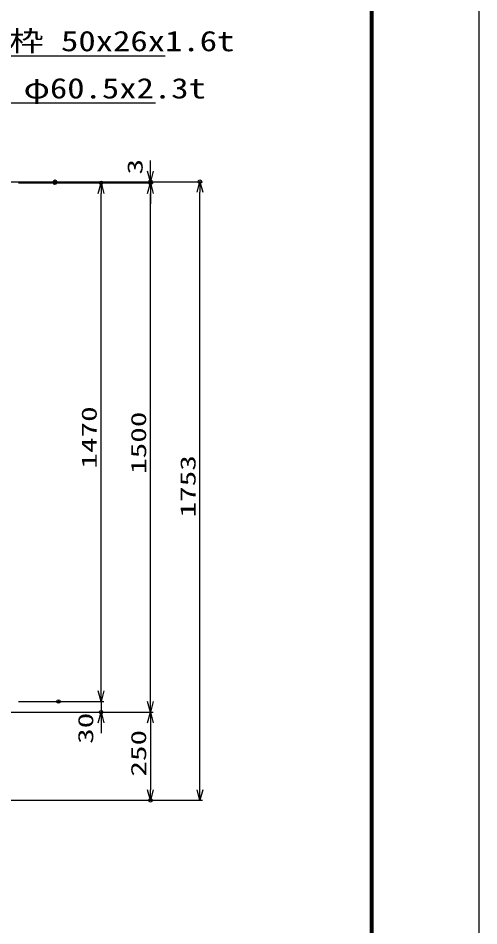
# Model space of a CAD drawing. Units: millimetres, scale not verified. Extents: x -4455 to 4455, y -3150 to 3150.
# Drawn here: x 3150 to 4455, y -1550 to 1023 of the extents above; entities that cross this region are included whole.
import ezdxf
from ezdxf.enums import TextEntityAlignment as Align

# ---------------------------------------------------------------- set-up
doc = ezdxf.new("R2010")
doc.units = ezdxf.units.MM
doc.header["$LTSCALE"] = 20
doc.header["$PDMODE"] = 32
doc.header["$PDSIZE"] = 10
doc.linetypes.add('USER2', pattern=[0.375, 0.25, -0.125])
doc.layers.add('0-1_寸法線', color=4, linetype='Continuous', lineweight=25)
doc.layers.add('0-2_0', color=3, linetype='USER2', lineweight=25)
doc.layers.add('0-3_DEFPOINTS', color=7, linetype='Continuous')
doc.styles.add('ＭＳ ゴシック', font='')
doc.styles.get('ＭＳ ゴシック').set_extended_font_data('MS Gothic')

# ---------------------------------------------------------------- blocks, each defined once
blk = doc.blocks.new('_Open30')
at = {"layer": '0-2_0', "color": 4, "linetype": 'Continuous'}
blk.add_line((0, 0), (-20, 0), dxfattribs=at)
blk.add_lwpolyline([(-20, 5.36), (0, 0), (-20, -5.36)], dxfattribs=at)

msp = doc.modelspace()

# ---------------------------------------------------------------- linework, layer by layer
at = {"layer": '0-1_寸法線'}
for p, q in [((3524.68, 588.98), (3524.68, 618.98)), ((2672.71, 558.98), (3532.18, 558.98)), ((3150.96, 555.98), (3392.18, 555.98)), ((3261.52, 558.98), (3672.18, 558.98)), ((3261.52, 555.98), (3532.18, 555.98)), ((3261.52, 555.98), (3532.18, 555.98)), ((3524.68, 555.98), (3524.68, 558.98)), ((3384.68, -884.02), (3384.68, 525.98)), ((3524.68, -914.02), (3524.68, 525.98)), ((3524.68, 525.98), (3524.68, 495.98)), ((3664.68, -1164.02), (3664.68, 528.98)), ((3150.96, -914.02), (3392.18, -914.02)), ((2790.91, -944.02), (3532.18, -944.02)), ((2790.91, -944.02), (3532.18, -944.02)), ((3524.68, -974.02), (3524.68, -1164.02)), ((2671.21, -1194.02), (3672.18, -1194.02)), ((2671.21, -1194.02), (3532.18, -1194.02))]:
    msp.add_line(p, q, dxfattribs=at)
for points in [[(3566.13, 915.06), (2822.69, 915.06), (2561.46, 461.21)], [(3539.02, 781.25), (2913.69, 781.25), (2664.71, 348.01)]]:
    msp.add_lwpolyline(points, dxfattribs=at)
at = {"layer": '0-2_0', "color": 4, "linetype": 'Continuous'}
for p, q in [((3384.68, -884.02), (3384.68, -854.02)), ((3271.52, -914.02), (3392.18, -914.02)), ((3384.68, -914.02), (3384.68, -944.02)), ((2790.91, -944.02), (3392.18, -944.02)), ((3384.68, -974.02), (3384.68, -1004.02))]:
    msp.add_line(p, q, dxfattribs=at)
at = {"layer": '0-2_0', "linetype": 'Continuous'}
msp.add_lwpolyline([(-4454.81, 3150.07), (4455.19, 3150.07), (4455.19, -3149.93), (-4454.81, -3149.93)], close=True, dxfattribs=at)
at = {"layer": '0-2_0', "color": 7, "linetype": 'Continuous'}
for points in [[(-4154.81, 2962.57), (4155.19, 2962.57), (4155.19, -2962.43), (-4154.81, -2962.43)], [(-4152.93, 2960.69), (4153.32, 2960.69), (4153.32, -2960.56), (-4152.93, -2960.56)], [(-4151.06, 2958.82), (4151.44, 2958.82), (4151.44, -2958.68), (-4151.06, -2958.68)], [(-4149.18, 2956.94), (4149.57, 2956.94), (4149.57, -2956.81), (-4149.18, -2956.81)], [(-4147.31, 2955.07), (4147.69, 2955.07), (4147.69, -2954.93), (-4147.31, -2954.93)]]:
    msp.add_lwpolyline(points, close=True, dxfattribs=at)
at = {"layer": '0-3_DEFPOINTS'}
for p in [(3254.02, 558.98), (3254.02, 555.98), (3384.68, 555.98), (3524.68, 558.98), (3524.68, 555.98), (3664.68, 558.98), (3264.02, -914.02), (3384.68, -944.02), (3524.68, -1194.02)]:
    msp.add_point(p, dxfattribs=at)

# ---------------------------------------------------------------- block references
at = {"layer": '0-1_寸法線', "xscale": 1.5, "yscale": 1.5}
for p, rotation in [((3524.68, 558.98), 270), ((3384.68, 555.98), 90), ((3524.68, 555.98), 90), ((3524.68, 555.98), 90), ((3664.68, 558.98), 90), ((3384.68, -914.02), 270), ((3524.68, -944.02), 270), ((3524.68, -944.02), 90), ((3524.68, -1194.02), 270), ((3664.68, -1194.02), 270)]:
    msp.add_blockref('_Open30', p, dxfattribs=dict(at, rotation=rotation))
at = {"layer": '0-2_0', "xscale": 1.5, "yscale": 1.5}
for p, rotation in [((3384.68, -914.02), 270), ((3384.68, -944.02), 90)]:
    msp.add_blockref('_Open30', p, dxfattribs=dict(at, rotation=rotation))

# ---------------------------------------------------------------- texts
at = {"layer": '0-1_寸法線', "color": 2, "style": 'ＭＳ ゴシック', "width": 1.25}
for s, height, p in [('門扉縦枠 50x26x1.6t', 57.77, (2828.19, 911.45)), ('門柱 φ60.5x2.3t', 57.73, (2919.19, 777.64))]:
    msp.add_text(s, height=height, dxfattribs=at).set_placement(p, align=Align.BOTTOM_LEFT)
at = {"layer": '0-1_寸法線', "color": 2, "style": 'ＭＳ ゴシック', "width": 1.5}
for s, p in [('3', (3515.5, 579.38)), ('1470', (3385.5, -254.02)), ('1500', (3525.5, -269.02)), ('1753', (3665.5, -392.52)), ('250', (3525.5, -1126.87))]:
    msp.add_text(s, height=43.26, rotation=90, dxfattribs=at).set_placement(p, align=Align.BOTTOM_LEFT)
at = {"layer": '0-2_0', "color": 2, "style": 'ＭＳ ゴシック', "width": 1.5}
msp.add_text('30', height=43.26, rotation=90, dxfattribs=at).set_placement((3375.5, -1034.06), align=Align.BOTTOM_LEFT)

doc.saveas('drawing.dxf')
